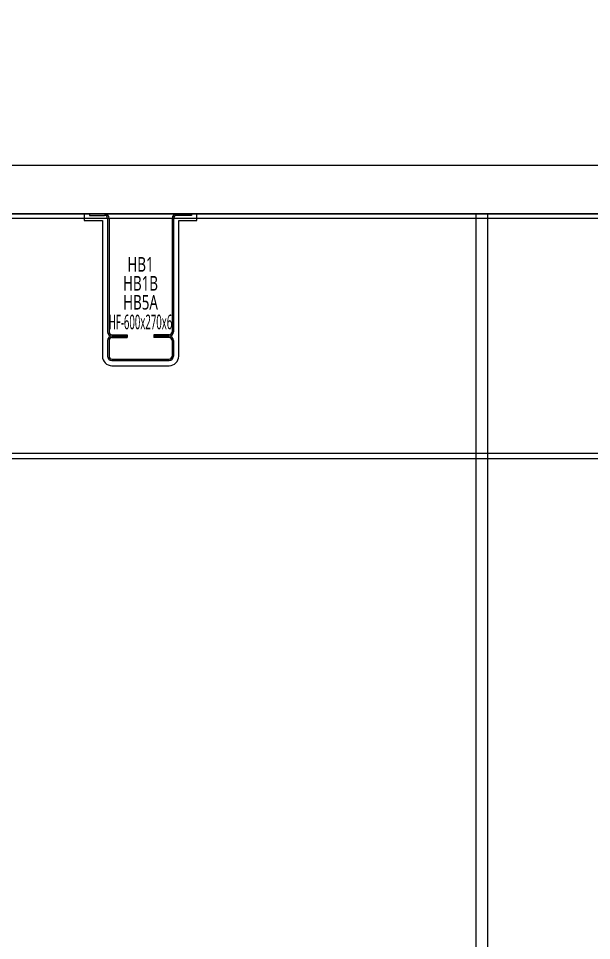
# Model space of a CAD drawing. Header units: millimetres. Extents: x 35054840 to 35483341, y -1288013 to -991013.
# Drawn here: x 35306497 to 35308842, y -1200466 to -1196693 of the extents above; entities that cross this region are included whole.
import ezdxf
from ezdxf.enums import TextEntityAlignment as Align

# ---------------------------------------------------------------- set-up
doc = ezdxf.new("R2010")
doc.units = ezdxf.units.MM
doc.header["$LTSCALE"] = 1000
doc.header["$MEASUREMENT"] = 0
doc.header["$PDSIZE"] = -10
doc.layers.get('0').update_dxf_attribs({"linetype": 'CONTINUOUS'})
doc.layers.get('Defpoints').update_dxf_attribs({"color": 161, "linetype": 'CONTINUOUS'})
for name, color, linetype in [('8', 8, 'CONTINUOUS'), ('cen', 1, 'CONTINUOUS'), ('con', 2, 'CONTINUOUS'), ('ELE6', 8, 'CONTINUOUS'), ('FIN(내화피복)', 8, 'CONTINUOUS'), ('HF', 3, 'CONTINUOUS'), ('S-SBEAM-HF', 4, 'CONTINUOUS')]:
    doc.layers.add(name, color=color, linetype=linetype)
doc.styles.add('TE', font='malgun_0.ttf')

# ---------------------------------------------------------------- blocks, each defined once
blk = doc.blocks.new('sdfsgdfdfg')
at = {"layer": 'cen', "ltscale": 5}
blk.add_line((34536434.6, -270708.7), (34739301.6, -270708.7), dxfattribs=at)
blk = doc.blocks.new('종단면도_4~5층')
at = {"layer": 'con', "ltscale": 0.1}
for points in [[(34812036.3, -1196693), (34812036.3, -1197493), (34890561.3, -1197493), (34890561.3, -1198743), (34917686.3, -1198743)], [(34812336.3, -1196693), (34812336.3, -1197293), (34890486.3, -1197293)]]:
    blk.add_lwpolyline(points, dxfattribs=at)
blk = doc.blocks.new('*U197')
at = {"layer": 'ELE6', "ltscale": 0.1}
for p, q in [((16150, -18), (0, -18)), ((16150, -980), (0, -980))]:
    blk.add_line(p, q, dxfattribs=at)
blk.add_lwpolyline([(0, -1000), (16150, -1000), (16150, 0), (0, 0)], close=True, dxfattribs=at)
blk = doc.blocks.new('HF')
at = {"layer": 'Defpoints'}
blk.add_point((0, 0), dxfattribs=at)
at = {"layer": 'HF', "color": 0, "linetype": 'ByBlock'}
for p, q in [((-209, 0), (-147, 0)), ((-209, 0), (-209, -6)), ((209, 0), (147, 0)), ((209, 0), (209, -6)), ((-209, -6), (-147, -6)), ((-135, -18), (-135, -482)), ((-129, -18), (-129, -482)), ((129, -18), (129, -482)), ((135, -18), (135, -482)), ((209, -6), (147, -6)), ((-135, -518), (-135, -582)), ((-129, -518), (-129, -582)), ((-117, -494), (-55, -494)), ((-117, -500), (-55, -500)), ((-117, -506), (-55, -506)), ((-55, -494), (-55, -500)), ((-55, -500), (-55, -506)), ((117, -494), (55, -494)), ((55, -494), (55, -500)), ((117, -500), (55, -500)), ((55, -500), (55, -506)), ((117, -506), (55, -506)), ((129, -518), (129, -582)), ((135, -518), (135, -582)), ((-117, -594), (117, -594)), ((-117, -600), (117, -600))]:
    blk.add_line(p, q, dxfattribs=at)
for centre, radius, start, end in [((-147, -18), 18, 0, 90), ((-147, -18), 12, 0, 90), ((147, -18), 18, 90, 180), ((147, -18), 12, 90, 180), ((-117, -482), 18, 180, 270), ((-117, -482), 12, 180, 270), ((117, -482), 12, 270, 360), ((117, -482), 18, 270, 360), ((-117, -518), 18, 90, 180), ((-117, -518), 12, 90, 180), ((117, -518), 18, 0, 90), ((117, -518), 12, 0, 90), ((-117, -582), 18, 180, 270), ((-117, -582), 12, 180, 270), ((117, -582), 12, 270, 360), ((117, -582), 18, 270, 360)]:
    blk.add_arc(centre, radius, start, end, dxfattribs=at)
blk = doc.blocks.new('HB1')
at = {"layer": 'S-SBEAM-HF'}
blk.add_blockref('HF', (0, 0), dxfattribs=at)
at = {"layer": 'Defpoints', "style": 'TE'}
for s, width, p in [('HB1', 0.7, (0, -206.2)), ('HB1B', 0.7, (0, -283.7)), ('HB5A', 0.7, (0, -361.2)), ('HF-600x270x6', 0.5, (0, -442))]:
    blk.add_text(s, height=60, dxfattribs=dict(at, width=width)).set_placement(p, align=Align.MIDDLE_CENTER)
blk = doc.blocks.new('지상34층 OH도어 단면')
at = {"layer": '8', "ltscale": 10000}
blk.add_lwpolyline([(-2443.5, 6750.5), (-2393.5, 6750.5), (-2393.5, 9800), (-2443.5, 9800)], close=True, dxfattribs=at)

msp = doc.modelspace()

# ---------------------------------------------------------------- linework, layer by layer
at = {"layer": 'FIN(내화피복)', "ltscale": 10000, "elevation": 1}
msp.add_lwpolyline([(35306766.3, -1197493), (35306766.3, -1197520), (35306840.3, -1197520), (35306840.3, -1198075, 0.414214), (35306879.3, -1198114), (35307113.3, -1198114, 0.414214), (35307152.3, -1198075), (35307152.3, -1197520), (35307226.3, -1197520), (35307226.3, -1197493)], format="xyb", dxfattribs=at)

# ---------------------------------------------------------------- block references
for name, p in [('sdfsgdfdfg', (642087, -926584.2, 1)), ('지상34층 OH도어 단면', (35310811.3, -1207293, 1))]:
    msp.add_blockref(name, p)
at = {"ltscale": 0.1}
msp.add_blockref('종단면도_4~5층', (420000, 0, 1), dxfattribs=at)
at = {"layer": 'ELE6'}
msp.add_blockref('*U197', (35293586.3, -1197493, 1), dxfattribs=at)
at = {"layer": 'S-SBEAM-HF'}
msp.add_blockref('HB1', (35306996.3, -1197493, 1), dxfattribs=at)

doc.saveas('drawing.dxf')
